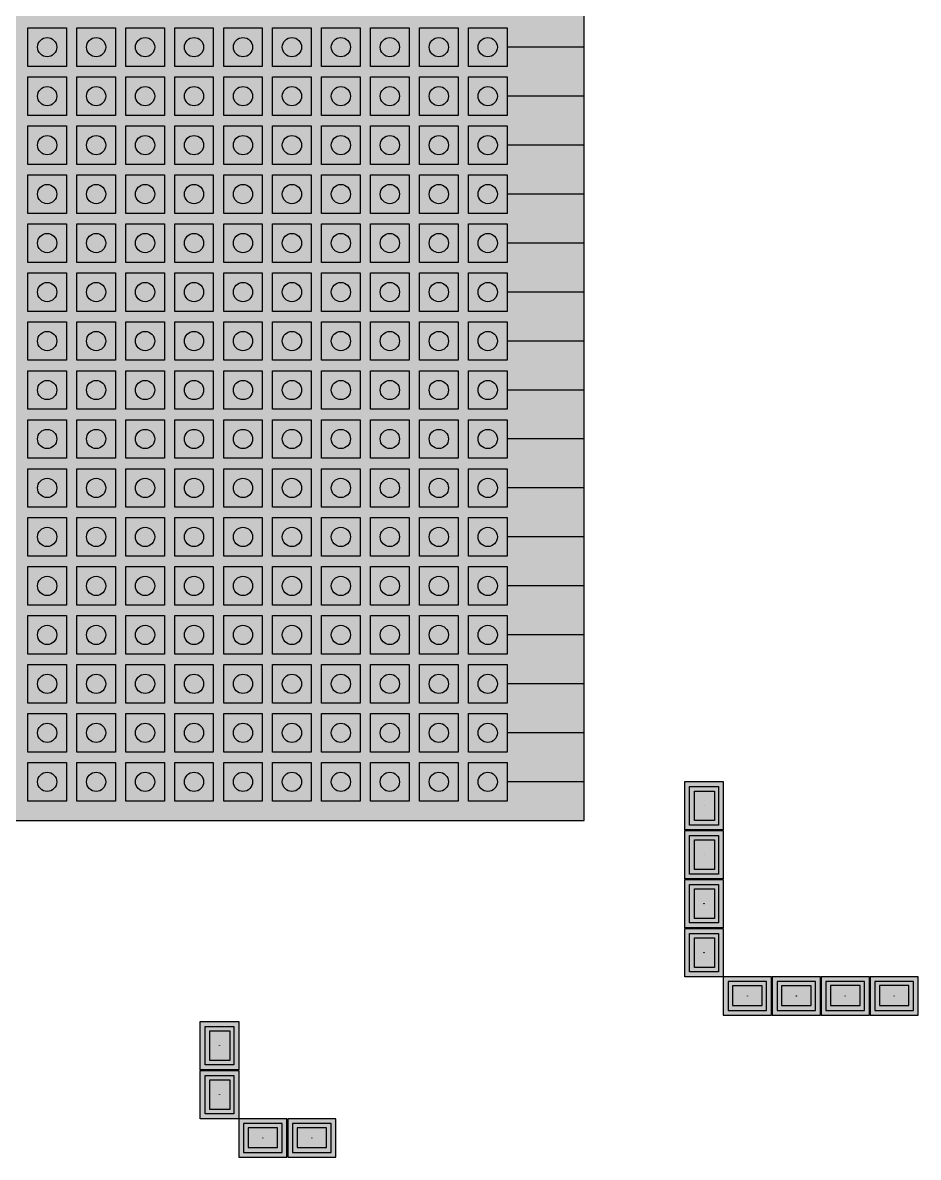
# Model space of a CAD drawing. Header units: millimetres. Extents: x -6 to 434, y -17 to 292.
# Drawn here: x 130.6 to 177, y -17.3 to 41.6 of the extents above; entities that cross this region are included whole.
import ezdxf

# ---------------------------------------------------------------- set-up
doc = ezdxf.new("R2010")
doc.units = ezdxf.units.MM
doc.layers.add('Reiki', color=82, linetype='Continuous')

msp = doc.modelspace()

# ---------------------------------------------------------------- hatches: boundary and pattern name
at = {"transparency": 33554687}
h = msp.add_hatch(color=72, dxfattribs=at)
h.dxf.hatch_style = 1
h.paths.add_polyline_path([(-0.291, 0.208), (159.709, 0.208), (159.709, 100.208), (-0.291, 100.208)])
h = msp.add_hatch(color=96, dxfattribs=at)
h.dxf.hatch_style = 1
h.paths.add_polyline_path([(-0.291, 0.208), (159.709, 0.208), (159.709, 100.208), (-0.291, 100.208)])
at = {"layer": 'Reiki'}
h = msp.add_hatch(color=18, dxfattribs=at)
h.dxf.hatch_style = 1
h.paths.add_polyline_path([(164.931, -0.283), (166.931, -0.283), (166.931, 2.217), (164.931, 2.217)])
h.paths.add_polyline_path([(165.181, 1.967), (166.681, 1.967), (166.681, -0.033), (165.181, -0.033)], flags=16)
h = msp.add_hatch(color=2, dxfattribs=at)
h.dxf.hatch_style = 1
h.paths.add_polyline_path([(166.681, 1.967), (165.181, 1.967), (165.181, -0.033), (166.681, -0.033)])
h.paths.add_polyline_path([(166.468, 0.199), (165.436, 0.199), (165.436, 1.732), (166.468, 1.732)], flags=16)
at = {"layer": 'Reiki', "transparency": 33554687}
h = msp.add_hatch(color=18, dxfattribs=at)
h.dxf.hatch_style = 1
h.paths.add_polyline_path([(165.435, -7.419), (166.467, -7.419), (166.467, -5.886), (165.435, -5.886)])
h.paths.add_polyline_path([(165.435, -4.879), (166.467, -4.879), (166.467, -3.346), (165.435, -3.346)])
h.paths.add_polyline_path([(165.436, -2.341), (166.468, -2.341), (166.468, -0.808), (165.436, -0.808)])
h.paths.add_polyline_path([(165.436, 0.199), (166.468, 0.199), (166.468, 1.732), (165.436, 1.732)])
at = {"layer": 'Reiki'}
h = msp.add_hatch(color=18, dxfattribs=at)
h.dxf.hatch_style = 1
h.paths.add_polyline_path([(164.931, -2.823), (166.931, -2.823), (166.931, -0.323), (164.931, -0.323)])
h.paths.add_polyline_path([(165.181, -0.573), (166.681, -0.573), (166.681, -2.573), (165.181, -2.573)], flags=16)
h = msp.add_hatch(color=2, dxfattribs=at)
h.dxf.hatch_style = 1
h.paths.add_polyline_path([(166.681, -0.573), (165.181, -0.573), (165.181, -2.573), (166.681, -2.573)])
h.paths.add_polyline_path([(166.468, -2.341), (165.436, -2.341), (165.436, -0.808), (166.468, -0.808)], flags=16)
h = msp.add_hatch(color=18, dxfattribs=at)
h.dxf.hatch_style = 1
h.paths.add_polyline_path([(164.93, -5.361), (166.93, -5.361), (166.93, -2.861), (164.93, -2.861)])
h.paths.add_polyline_path([(165.18, -3.111), (166.68, -3.111), (166.68, -5.111), (165.18, -5.111)], flags=16)
h = msp.add_hatch(color=2, dxfattribs=at)
h.dxf.hatch_style = 1
h.paths.add_polyline_path([(166.68, -3.111), (165.18, -3.111), (165.18, -5.111), (166.68, -5.111)])
h.paths.add_polyline_path([(166.467, -4.879), (165.435, -4.879), (165.435, -3.346), (166.467, -3.346)], flags=16)
h = msp.add_hatch(color=18, dxfattribs=at)
h.dxf.hatch_style = 1
h.paths.add_polyline_path([(164.93, -7.901), (166.93, -7.901), (166.93, -5.401), (164.93, -5.401)])
h.paths.add_polyline_path([(165.18, -5.651), (166.68, -5.651), (166.68, -7.651), (165.18, -7.651)], flags=16)
h = msp.add_hatch(color=2, dxfattribs=at)
h.dxf.hatch_style = 1
h.paths.add_polyline_path([(166.68, -5.651), (165.18, -5.651), (165.18, -7.651), (166.68, -7.651)])
h.paths.add_polyline_path([(166.467, -7.419), (165.435, -7.419), (165.435, -5.886), (166.467, -5.886)], flags=16)
h = msp.add_hatch(color=18, dxfattribs=at)
h.dxf.hatch_style = 1
h.paths.add_polyline_path([(169.43, -9.901), (169.43, -7.901), (166.93, -7.901), (166.93, -9.901)])
h.paths.add_polyline_path([(167.18, -9.651), (167.18, -8.151), (169.18, -8.151), (169.18, -9.651)], flags=16)
h = msp.add_hatch(color=2, dxfattribs=at)
h.dxf.hatch_style = 1
h.paths.add_polyline_path([(167.18, -8.151), (167.18, -9.651), (169.18, -9.651), (169.18, -8.151)])
h.paths.add_polyline_path([(167.412, -8.365), (168.945, -8.365), (168.945, -9.397), (167.412, -9.397)], flags=16)
h = msp.add_hatch(color=18, dxfattribs=at)
h.dxf.hatch_style = 1
h.paths.add_polyline_path([(171.97, -9.901), (171.97, -7.901), (169.47, -7.901), (169.47, -9.901)])
h.paths.add_polyline_path([(169.72, -9.651), (169.72, -8.151), (171.72, -8.151), (171.72, -9.651)], flags=16)
h = msp.add_hatch(color=2, dxfattribs=at)
h.dxf.hatch_style = 1
h.paths.add_polyline_path([(169.72, -8.151), (169.72, -9.651), (171.72, -9.651), (171.72, -8.151)])
h.paths.add_polyline_path([(169.952, -8.365), (171.485, -8.365), (171.485, -9.397), (169.952, -9.397)], flags=16)
h = msp.add_hatch(color=18, dxfattribs=at)
h.dxf.hatch_style = 1
h.paths.add_polyline_path([(174.508, -9.9), (174.508, -7.9), (172.008, -7.9), (172.008, -9.9)])
h.paths.add_polyline_path([(172.258, -9.65), (172.258, -8.15), (174.258, -8.15), (174.258, -9.65)], flags=16)
h = msp.add_hatch(color=2, dxfattribs=at)
h.dxf.hatch_style = 1
h.paths.add_polyline_path([(172.258, -8.15), (172.258, -9.65), (174.258, -9.65), (174.258, -8.15)])
h.paths.add_polyline_path([(172.49, -8.363), (174.024, -8.363), (174.024, -9.395), (172.49, -9.395)], flags=16)
h = msp.add_hatch(color=18, dxfattribs=at)
h.dxf.hatch_style = 1
h.paths.add_polyline_path([(177.048, -9.9), (177.048, -7.9), (174.548, -7.9), (174.548, -9.9)])
h.paths.add_polyline_path([(174.798, -9.65), (174.798, -8.15), (176.798, -8.15), (176.798, -9.65)], flags=16)
h = msp.add_hatch(color=2, dxfattribs=at)
h.dxf.hatch_style = 1
h.paths.add_polyline_path([(174.798, -8.15), (174.798, -9.65), (176.798, -9.65), (176.798, -8.15)])
h.paths.add_polyline_path([(175.03, -8.363), (176.564, -8.363), (176.564, -9.395), (175.03, -9.395)], flags=16)
at = {"layer": 'Reiki', "transparency": 33554687}
h = msp.add_hatch(color=18, dxfattribs=at)
h.dxf.hatch_style = 1
h.paths.add_polyline_path([(168.945, -9.397), (168.945, -8.365), (167.412, -8.365), (167.412, -9.397)])
h.paths.add_polyline_path([(171.485, -9.397), (171.485, -8.365), (169.952, -8.365), (169.952, -9.397)])
h.paths.add_polyline_path([(174.024, -9.395), (174.024, -8.363), (172.49, -8.363), (172.49, -9.395)])
h.paths.add_polyline_path([(176.564, -9.395), (176.564, -8.363), (175.03, -8.363), (175.03, -9.395)])
at = {"layer": 'Reiki'}
h = msp.add_hatch(color=18, dxfattribs=at)
h.dxf.hatch_style = 1
h.paths.add_polyline_path([(139.791, -12.725), (141.791, -12.725), (141.791, -10.225), (139.791, -10.225)])
h.paths.add_polyline_path([(140.041, -10.475), (141.541, -10.475), (141.541, -12.475), (140.041, -12.475)], flags=16)
h = msp.add_hatch(color=2, dxfattribs=at)
h.dxf.hatch_style = 1
h.paths.add_polyline_path([(141.541, -10.475), (140.041, -10.475), (140.041, -12.475), (141.541, -12.475)])
h.paths.add_polyline_path([(141.328, -12.243), (140.296, -12.243), (140.296, -10.71), (141.328, -10.71)], flags=16)
at = {"layer": 'Reiki', "transparency": 33554687}
h = msp.add_hatch(color=18, dxfattribs=at)
h.dxf.hatch_style = 1
h.paths.add_polyline_path([(140.296, -12.243), (141.328, -12.243), (141.328, -10.71), (140.296, -10.71)])
h.paths.add_polyline_path([(140.296, -14.783), (141.328, -14.783), (141.328, -13.25), (140.296, -13.25)])
h.paths.add_polyline_path([(142.273, -15.728), (142.273, -16.761), (143.806, -16.761), (143.806, -15.728)])
h.paths.add_polyline_path([(144.813, -15.728), (144.813, -16.761), (146.346, -16.761), (146.346, -15.728)])
at = {"layer": 'Reiki'}
h = msp.add_hatch(color=18, dxfattribs=at)
h.dxf.hatch_style = 1
h.paths.add_polyline_path([(139.791, -15.265), (141.791, -15.265), (141.791, -12.765), (139.791, -12.765)])
h.paths.add_polyline_path([(140.041, -13.015), (141.541, -13.015), (141.541, -15.015), (140.041, -15.015)], flags=16)
h = msp.add_hatch(color=2, dxfattribs=at)
h.dxf.hatch_style = 1
h.paths.add_polyline_path([(141.541, -13.015), (140.041, -13.015), (140.041, -15.015), (141.541, -15.015)])
h.paths.add_polyline_path([(141.328, -14.783), (140.296, -14.783), (140.296, -13.25), (141.328, -13.25)], flags=16)
h = msp.add_hatch(color=18, dxfattribs=at)
h.dxf.hatch_style = 1
h.paths.add_polyline_path([(144.291, -17.265), (144.291, -15.265), (141.791, -15.265), (141.791, -17.265)])
h.paths.add_polyline_path([(142.041, -17.015), (142.041, -15.515), (144.041, -15.515), (144.041, -17.015)], flags=16)
h = msp.add_hatch(color=18, dxfattribs=at)
h.dxf.hatch_style = 1
h.paths.add_polyline_path([(146.831, -17.265), (146.831, -15.265), (144.331, -15.265), (144.331, -17.265)])
h.paths.add_polyline_path([(144.581, -17.015), (144.581, -15.515), (146.581, -15.515), (146.581, -17.015)], flags=16)
h = msp.add_hatch(color=2, dxfattribs=at)
h.dxf.hatch_style = 1
h.paths.add_polyline_path([(142.041, -15.515), (142.041, -17.015), (144.041, -17.015), (144.041, -15.515)])
h.paths.add_polyline_path([(142.273, -15.728), (143.806, -15.728), (143.806, -16.761), (142.273, -16.761)], flags=16)
h = msp.add_hatch(color=2, dxfattribs=at)
h.dxf.hatch_style = 1
h.paths.add_polyline_path([(144.581, -15.515), (144.581, -17.015), (146.581, -17.015), (146.581, -15.515)])
h.paths.add_polyline_path([(144.813, -15.728), (146.346, -15.728), (146.346, -16.761), (144.813, -16.761)], flags=16)

# ---------------------------------------------------------------- linework, layer by layer
for p, q in [((159.709, 40.308), (155.709, 40.308)), ((159.709, 37.768), (155.709, 37.768)), ((159.709, 35.228), (155.709, 35.228)), ((159.709, 32.688), (155.709, 32.688)), ((159.709, 30.148), (155.709, 30.148)), ((159.709, 27.608), (155.709, 27.608)), ((159.709, 25.068), (155.709, 25.068)), ((159.709, 22.528), (155.709, 22.528)), ((159.709, 19.988), (155.709, 19.988)), ((159.709, 17.448), (155.709, 17.448)), ((159.709, 14.908), (155.709, 14.908)), ((159.709, 12.368), (155.709, 12.368)), ((159.709, 9.828), (155.709, 9.828)), ((159.709, 7.288), (155.709, 7.288)), ((159.709, 4.748), (155.709, 4.748)), ((159.709, 2.208), (155.709, 2.208))]:
    msp.add_line(p, q)
for points in [[(-0.291, 0.208), (159.709, 0.208), (159.709, 100.208), (-0.291, 100.208)], [(132.849, 39.308), (130.849, 39.308), (130.849, 41.308), (132.849, 41.308)], [(132.849, 39.308), (130.849, 39.308), (130.849, 41.308), (132.849, 41.308)], [(135.389, 39.308), (133.389, 39.308), (133.389, 41.308), (135.389, 41.308)], [(137.929, 39.308), (135.929, 39.308), (135.929, 41.308), (137.929, 41.308)], [(140.469, 39.308), (138.469, 39.308), (138.469, 41.308), (140.469, 41.308)], [(143.009, 39.308), (141.009, 39.308), (141.009, 41.308), (143.009, 41.308)], [(143.009, 39.308), (141.009, 39.308), (141.009, 41.308), (143.009, 41.308)], [(145.549, 39.308), (143.549, 39.308), (143.549, 41.308), (145.549, 41.308)], [(148.089, 39.308), (146.089, 39.308), (146.089, 41.308), (148.089, 41.308)], [(150.629, 39.308), (148.629, 39.308), (148.629, 41.308), (150.629, 41.308)], [(153.169, 39.308), (151.169, 39.308), (151.169, 41.308), (153.169, 41.308)], [(153.169, 39.308), (151.169, 39.308), (151.169, 41.308), (153.169, 41.308)], [(155.709, 39.308), (153.709, 39.308), (153.709, 41.308), (155.709, 41.308)], [(132.849, 36.768), (130.849, 36.768), (130.849, 38.768), (132.849, 38.768)], [(132.849, 36.768), (130.849, 36.768), (130.849, 38.768), (132.849, 38.768)], [(135.389, 36.768), (133.389, 36.768), (133.389, 38.768), (135.389, 38.768)], [(137.929, 36.768), (135.929, 36.768), (135.929, 38.768), (137.929, 38.768)], [(140.469, 36.768), (138.469, 36.768), (138.469, 38.768), (140.469, 38.768)], [(143.009, 36.768), (141.009, 36.768), (141.009, 38.768), (143.009, 38.768)], [(143.009, 36.768), (141.009, 36.768), (141.009, 38.768), (143.009, 38.768)], [(145.549, 36.768), (143.549, 36.768), (143.549, 38.768), (145.549, 38.768)], [(148.089, 36.768), (146.089, 36.768), (146.089, 38.768), (148.089, 38.768)], [(150.629, 36.768), (148.629, 36.768), (148.629, 38.768), (150.629, 38.768)], [(153.169, 36.768), (151.169, 36.768), (151.169, 38.768), (153.169, 38.768)], [(153.169, 36.768), (151.169, 36.768), (151.169, 38.768), (153.169, 38.768)], [(155.709, 36.768), (153.709, 36.768), (153.709, 38.768), (155.709, 38.768)], [(132.849, 34.228), (130.849, 34.228), (130.849, 36.228), (132.849, 36.228)], [(132.849, 34.228), (130.849, 34.228), (130.849, 36.228), (132.849, 36.228)], [(135.389, 34.228), (133.389, 34.228), (133.389, 36.228), (135.389, 36.228)], [(137.929, 34.228), (135.929, 34.228), (135.929, 36.228), (137.929, 36.228)], [(140.469, 34.228), (138.469, 34.228), (138.469, 36.228), (140.469, 36.228)], [(143.009, 34.228), (141.009, 34.228), (141.009, 36.228), (143.009, 36.228)], [(143.009, 34.228), (141.009, 34.228), (141.009, 36.228), (143.009, 36.228)], [(145.549, 34.228), (143.549, 34.228), (143.549, 36.228), (145.549, 36.228)], [(148.089, 34.228), (146.089, 34.228), (146.089, 36.228), (148.089, 36.228)], [(150.629, 34.228), (148.629, 34.228), (148.629, 36.228), (150.629, 36.228)], [(153.169, 34.228), (151.169, 34.228), (151.169, 36.228), (153.169, 36.228)], [(153.169, 34.228), (151.169, 34.228), (151.169, 36.228), (153.169, 36.228)], [(155.709, 34.228), (153.709, 34.228), (153.709, 36.228), (155.709, 36.228)], [(132.849, 31.688), (130.849, 31.688), (130.849, 33.688), (132.849, 33.688)], [(132.849, 31.688), (130.849, 31.688), (130.849, 33.688), (132.849, 33.688)], [(135.389, 31.688), (133.389, 31.688), (133.389, 33.688), (135.389, 33.688)], [(137.929, 31.688), (135.929, 31.688), (135.929, 33.688), (137.929, 33.688)], [(140.469, 31.688), (138.469, 31.688), (138.469, 33.688), (140.469, 33.688)], [(143.009, 31.688), (141.009, 31.688), (141.009, 33.688), (143.009, 33.688)], [(143.009, 31.688), (141.009, 31.688), (141.009, 33.688), (143.009, 33.688)], [(145.549, 31.688), (143.549, 31.688), (143.549, 33.688), (145.549, 33.688)], [(148.089, 31.688), (146.089, 31.688), (146.089, 33.688), (148.089, 33.688)], [(150.629, 31.688), (148.629, 31.688), (148.629, 33.688), (150.629, 33.688)], [(153.169, 31.688), (151.169, 31.688), (151.169, 33.688), (153.169, 33.688)], [(153.169, 31.688), (151.169, 31.688), (151.169, 33.688), (153.169, 33.688)], [(155.709, 31.688), (153.709, 31.688), (153.709, 33.688), (155.709, 33.688)], [(132.849, 29.148), (130.849, 29.148), (130.849, 31.148), (132.849, 31.148)], [(132.849, 29.148), (130.849, 29.148), (130.849, 31.148), (132.849, 31.148)], [(135.389, 29.148), (133.389, 29.148), (133.389, 31.148), (135.389, 31.148)], [(137.929, 29.148), (135.929, 29.148), (135.929, 31.148), (137.929, 31.148)], [(140.469, 29.148), (138.469, 29.148), (138.469, 31.148), (140.469, 31.148)], [(143.009, 29.148), (141.009, 29.148), (141.009, 31.148), (143.009, 31.148)], [(143.009, 29.148), (141.009, 29.148), (141.009, 31.148), (143.009, 31.148)], [(145.549, 29.148), (143.549, 29.148), (143.549, 31.148), (145.549, 31.148)], [(148.089, 29.148), (146.089, 29.148), (146.089, 31.148), (148.089, 31.148)], [(150.629, 29.148), (148.629, 29.148), (148.629, 31.148), (150.629, 31.148)], [(153.169, 29.148), (151.169, 29.148), (151.169, 31.148), (153.169, 31.148)], [(153.169, 29.148), (151.169, 29.148), (151.169, 31.148), (153.169, 31.148)], [(155.709, 29.148), (153.709, 29.148), (153.709, 31.148), (155.709, 31.148)], [(132.849, 26.608), (130.849, 26.608), (130.849, 28.608), (132.849, 28.608)], [(132.849, 26.608), (130.849, 26.608), (130.849, 28.608), (132.849, 28.608)], [(135.389, 26.608), (133.389, 26.608), (133.389, 28.608), (135.389, 28.608)], [(137.929, 26.608), (135.929, 26.608), (135.929, 28.608), (137.929, 28.608)], [(140.469, 26.608), (138.469, 26.608), (138.469, 28.608), (140.469, 28.608)], [(143.009, 26.608), (141.009, 26.608), (141.009, 28.608), (143.009, 28.608)], [(143.009, 26.608), (141.009, 26.608), (141.009, 28.608), (143.009, 28.608)], [(145.549, 26.608), (143.549, 26.608), (143.549, 28.608), (145.549, 28.608)], [(148.089, 26.608), (146.089, 26.608), (146.089, 28.608), (148.089, 28.608)], [(150.629, 26.608), (148.629, 26.608), (148.629, 28.608), (150.629, 28.608)], [(153.169, 26.608), (151.169, 26.608), (151.169, 28.608), (153.169, 28.608)], [(153.169, 26.608), (151.169, 26.608), (151.169, 28.608), (153.169, 28.608)], [(155.709, 26.608), (153.709, 26.608), (153.709, 28.608), (155.709, 28.608)], [(132.849, 24.068), (130.849, 24.068), (130.849, 26.068), (132.849, 26.068)], [(132.849, 24.068), (130.849, 24.068), (130.849, 26.068), (132.849, 26.068)], [(135.389, 24.068), (133.389, 24.068), (133.389, 26.068), (135.389, 26.068)], [(137.929, 24.068), (135.929, 24.068), (135.929, 26.068), (137.929, 26.068)], [(140.469, 24.068), (138.469, 24.068), (138.469, 26.068), (140.469, 26.068)], [(143.009, 24.068), (141.009, 24.068), (141.009, 26.068), (143.009, 26.068)], [(143.009, 24.068), (141.009, 24.068), (141.009, 26.068), (143.009, 26.068)], [(145.549, 24.068), (143.549, 24.068), (143.549, 26.068), (145.549, 26.068)], [(148.089, 24.068), (146.089, 24.068), (146.089, 26.068), (148.089, 26.068)], [(150.629, 24.068), (148.629, 24.068), (148.629, 26.068), (150.629, 26.068)], [(153.169, 24.068), (151.169, 24.068), (151.169, 26.068), (153.169, 26.068)], [(153.169, 24.068), (151.169, 24.068), (151.169, 26.068), (153.169, 26.068)], [(155.709, 24.068), (153.709, 24.068), (153.709, 26.068), (155.709, 26.068)], [(132.849, 21.528), (130.849, 21.528), (130.849, 23.528), (132.849, 23.528)], [(132.849, 21.528), (130.849, 21.528), (130.849, 23.528), (132.849, 23.528)], [(135.389, 21.528), (133.389, 21.528), (133.389, 23.528), (135.389, 23.528)], [(137.929, 21.528), (135.929, 21.528), (135.929, 23.528), (137.929, 23.528)], [(140.469, 21.528), (138.469, 21.528), (138.469, 23.528), (140.469, 23.528)], [(143.009, 21.528), (141.009, 21.528), (141.009, 23.528), (143.009, 23.528)], [(143.009, 21.528), (141.009, 21.528), (141.009, 23.528), (143.009, 23.528)], [(145.549, 21.528), (143.549, 21.528), (143.549, 23.528), (145.549, 23.528)], [(148.089, 21.528), (146.089, 21.528), (146.089, 23.528), (148.089, 23.528)], [(150.629, 21.528), (148.629, 21.528), (148.629, 23.528), (150.629, 23.528)], [(153.169, 21.528), (151.169, 21.528), (151.169, 23.528), (153.169, 23.528)], [(153.169, 21.528), (151.169, 21.528), (151.169, 23.528), (153.169, 23.528)], [(155.709, 21.528), (153.709, 21.528), (153.709, 23.528), (155.709, 23.528)], [(132.849, 18.988), (130.849, 18.988), (130.849, 20.988), (132.849, 20.988)], [(132.849, 18.988), (130.849, 18.988), (130.849, 20.988), (132.849, 20.988)], [(135.389, 18.988), (133.389, 18.988), (133.389, 20.988), (135.389, 20.988)], [(137.929, 18.988), (135.929, 18.988), (135.929, 20.988), (137.929, 20.988)], [(140.469, 18.988), (138.469, 18.988), (138.469, 20.988), (140.469, 20.988)], [(143.009, 18.988), (141.009, 18.988), (141.009, 20.988), (143.009, 20.988)], [(143.009, 18.988), (141.009, 18.988), (141.009, 20.988), (143.009, 20.988)], [(145.549, 18.988), (143.549, 18.988), (143.549, 20.988), (145.549, 20.988)], [(148.089, 18.988), (146.089, 18.988), (146.089, 20.988), (148.089, 20.988)], [(150.629, 18.988), (148.629, 18.988), (148.629, 20.988), (150.629, 20.988)], [(153.169, 18.988), (151.169, 18.988), (151.169, 20.988), (153.169, 20.988)], [(153.169, 18.988), (151.169, 18.988), (151.169, 20.988), (153.169, 20.988)], [(155.709, 18.988), (153.709, 18.988), (153.709, 20.988), (155.709, 20.988)], [(132.849, 16.448), (130.849, 16.448), (130.849, 18.448), (132.849, 18.448)], [(132.849, 16.448), (130.849, 16.448), (130.849, 18.448), (132.849, 18.448)], [(135.389, 16.448), (133.389, 16.448), (133.389, 18.448), (135.389, 18.448)], [(137.929, 16.448), (135.929, 16.448), (135.929, 18.448), (137.929, 18.448)], [(140.469, 16.448), (138.469, 16.448), (138.469, 18.448), (140.469, 18.448)], [(143.009, 16.448), (141.009, 16.448), (141.009, 18.448), (143.009, 18.448)], [(143.009, 16.448), (141.009, 16.448), (141.009, 18.448), (143.009, 18.448)], [(145.549, 16.448), (143.549, 16.448), (143.549, 18.448), (145.549, 18.448)], [(148.089, 16.448), (146.089, 16.448), (146.089, 18.448), (148.089, 18.448)], [(150.629, 16.448), (148.629, 16.448), (148.629, 18.448), (150.629, 18.448)], [(153.169, 16.448), (151.169, 16.448), (151.169, 18.448), (153.169, 18.448)], [(153.169, 16.448), (151.169, 16.448), (151.169, 18.448), (153.169, 18.448)], [(155.709, 16.448), (153.709, 16.448), (153.709, 18.448), (155.709, 18.448)], [(132.849, 13.908), (130.849, 13.908), (130.849, 15.908), (132.849, 15.908)], [(132.849, 13.908), (130.849, 13.908), (130.849, 15.908), (132.849, 15.908)], [(135.389, 13.908), (133.389, 13.908), (133.389, 15.908), (135.389, 15.908)], [(137.929, 13.908), (135.929, 13.908), (135.929, 15.908), (137.929, 15.908)], [(140.469, 13.908), (138.469, 13.908), (138.469, 15.908), (140.469, 15.908)], [(143.009, 13.908), (141.009, 13.908), (141.009, 15.908), (143.009, 15.908)], [(143.009, 13.908), (141.009, 13.908), (141.009, 15.908), (143.009, 15.908)], [(145.549, 13.908), (143.549, 13.908), (143.549, 15.908), (145.549, 15.908)], [(148.089, 13.908), (146.089, 13.908), (146.089, 15.908), (148.089, 15.908)], [(150.629, 13.908), (148.629, 13.908), (148.629, 15.908), (150.629, 15.908)], [(153.169, 13.908), (151.169, 13.908), (151.169, 15.908), (153.169, 15.908)], [(153.169, 13.908), (151.169, 13.908), (151.169, 15.908), (153.169, 15.908)], [(155.709, 13.908), (153.709, 13.908), (153.709, 15.908), (155.709, 15.908)], [(132.849, 11.368), (130.849, 11.368), (130.849, 13.368), (132.849, 13.368)], [(132.849, 11.368), (130.849, 11.368), (130.849, 13.368), (132.849, 13.368)], [(135.389, 11.368), (133.389, 11.368), (133.389, 13.368), (135.389, 13.368)], [(137.929, 11.368), (135.929, 11.368), (135.929, 13.368), (137.929, 13.368)], [(140.469, 11.368), (138.469, 11.368), (138.469, 13.368), (140.469, 13.368)], [(143.009, 11.368), (141.009, 11.368), (141.009, 13.368), (143.009, 13.368)], [(143.009, 11.368), (141.009, 11.368), (141.009, 13.368), (143.009, 13.368)], [(145.549, 11.368), (143.549, 11.368), (143.549, 13.368), (145.549, 13.368)], [(148.089, 11.368), (146.089, 11.368), (146.089, 13.368), (148.089, 13.368)], [(150.629, 11.368), (148.629, 11.368), (148.629, 13.368), (150.629, 13.368)], [(153.169, 11.368), (151.169, 11.368), (151.169, 13.368), (153.169, 13.368)], [(153.169, 11.368), (151.169, 11.368), (151.169, 13.368), (153.169, 13.368)], [(155.709, 11.368), (153.709, 11.368), (153.709, 13.368), (155.709, 13.368)], [(132.849, 8.828), (130.849, 8.828), (130.849, 10.828), (132.849, 10.828)], [(132.849, 8.828), (130.849, 8.828), (130.849, 10.828), (132.849, 10.828)], [(135.389, 8.828), (133.389, 8.828), (133.389, 10.828), (135.389, 10.828)], [(137.929, 8.828), (135.929, 8.828), (135.929, 10.828), (137.929, 10.828)], [(140.469, 8.828), (138.469, 8.828), (138.469, 10.828), (140.469, 10.828)], [(143.009, 8.828), (141.009, 8.828), (141.009, 10.828), (143.009, 10.828)], [(143.009, 8.828), (141.009, 8.828), (141.009, 10.828), (143.009, 10.828)], [(145.549, 8.828), (143.549, 8.828), (143.549, 10.828), (145.549, 10.828)], [(148.089, 8.828), (146.089, 8.828), (146.089, 10.828), (148.089, 10.828)], [(150.629, 8.828), (148.629, 8.828), (148.629, 10.828), (150.629, 10.828)], [(153.169, 8.828), (151.169, 8.828), (151.169, 10.828), (153.169, 10.828)], [(153.169, 8.828), (151.169, 8.828), (151.169, 10.828), (153.169, 10.828)], [(155.709, 8.828), (153.709, 8.828), (153.709, 10.828), (155.709, 10.828)], [(132.849, 6.288), (130.849, 6.288), (130.849, 8.288), (132.849, 8.288)], [(132.849, 6.288), (130.849, 6.288), (130.849, 8.288), (132.849, 8.288)], [(135.389, 6.288), (133.389, 6.288), (133.389, 8.288), (135.389, 8.288)], [(137.929, 6.288), (135.929, 6.288), (135.929, 8.288), (137.929, 8.288)], [(140.469, 6.288), (138.469, 6.288), (138.469, 8.288), (140.469, 8.288)], [(143.009, 6.288), (141.009, 6.288), (141.009, 8.288), (143.009, 8.288)], [(143.009, 6.288), (141.009, 6.288), (141.009, 8.288), (143.009, 8.288)], [(145.549, 6.288), (143.549, 6.288), (143.549, 8.288), (145.549, 8.288)], [(148.089, 6.288), (146.089, 6.288), (146.089, 8.288), (148.089, 8.288)], [(150.629, 6.288), (148.629, 6.288), (148.629, 8.288), (150.629, 8.288)], [(153.169, 6.288), (151.169, 6.288), (151.169, 8.288), (153.169, 8.288)], [(153.169, 6.288), (151.169, 6.288), (151.169, 8.288), (153.169, 8.288)], [(155.709, 6.288), (153.709, 6.288), (153.709, 8.288), (155.709, 8.288)], [(132.849, 3.748), (130.849, 3.748), (130.849, 5.748), (132.849, 5.748)], [(132.849, 3.748), (130.849, 3.748), (130.849, 5.748), (132.849, 5.748)], [(135.389, 3.748), (133.389, 3.748), (133.389, 5.748), (135.389, 5.748)], [(137.929, 3.748), (135.929, 3.748), (135.929, 5.748), (137.929, 5.748)], [(140.469, 3.748), (138.469, 3.748), (138.469, 5.748), (140.469, 5.748)], [(143.009, 3.748), (141.009, 3.748), (141.009, 5.748), (143.009, 5.748)], [(143.009, 3.748), (141.009, 3.748), (141.009, 5.748), (143.009, 5.748)], [(145.549, 3.748), (143.549, 3.748), (143.549, 5.748), (145.549, 5.748)], [(148.089, 3.748), (146.089, 3.748), (146.089, 5.748), (148.089, 5.748)], [(150.629, 3.748), (148.629, 3.748), (148.629, 5.748), (150.629, 5.748)], [(153.169, 3.748), (151.169, 3.748), (151.169, 5.748), (153.169, 5.748)], [(153.169, 3.748), (151.169, 3.748), (151.169, 5.748), (153.169, 5.748)], [(155.709, 3.748), (153.709, 3.748), (153.709, 5.748), (155.709, 5.748)], [(132.849, 1.208), (130.849, 1.208), (130.849, 3.208), (132.849, 3.208)], [(132.849, 1.208), (130.849, 1.208), (130.849, 3.208), (132.849, 3.208)], [(135.389, 1.208), (133.389, 1.208), (133.389, 3.208), (135.389, 3.208)], [(137.929, 1.208), (135.929, 1.208), (135.929, 3.208), (137.929, 3.208)], [(140.469, 1.208), (138.469, 1.208), (138.469, 3.208), (140.469, 3.208)], [(143.009, 1.208), (141.009, 1.208), (141.009, 3.208), (143.009, 3.208)], [(143.009, 1.208), (141.009, 1.208), (141.009, 3.208), (143.009, 3.208)], [(145.549, 1.208), (143.549, 1.208), (143.549, 3.208), (145.549, 3.208)], [(148.089, 1.208), (146.089, 1.208), (146.089, 3.208), (148.089, 3.208)], [(150.629, 1.208), (148.629, 1.208), (148.629, 3.208), (150.629, 3.208)], [(153.169, 1.208), (151.169, 1.208), (151.169, 3.208), (153.169, 3.208)], [(153.169, 1.208), (151.169, 1.208), (151.169, 3.208), (153.169, 3.208)], [(155.709, 1.208), (153.709, 1.208), (153.709, 3.208), (155.709, 3.208)]]:
    msp.add_lwpolyline(points, close=True)
for centre in [(131.849, 40.308), (131.849, 40.308), (134.389, 40.308), (136.929, 40.308), (139.469, 40.308), (142.009, 40.308), (142.009, 40.308), (144.549, 40.308), (147.089, 40.308), (149.629, 40.308), (152.169, 40.308), (152.169, 40.308), (154.709, 40.308), (131.849, 37.768), (131.849, 37.768), (134.389, 37.768), (136.929, 37.768), (139.469, 37.768), (142.009, 37.768), (142.009, 37.768), (144.549, 37.768), (147.089, 37.768), (149.629, 37.768), (152.169, 37.768), (152.169, 37.768), (154.709, 37.768), (131.849, 35.228), (131.849, 35.228), (134.389, 35.228), (136.929, 35.228), (139.469, 35.228), (142.009, 35.228), (142.009, 35.228), (144.549, 35.228), (147.089, 35.228), (149.629, 35.228), (152.169, 35.228), (152.169, 35.228), (154.709, 35.228), (131.849, 32.688), (131.849, 32.688), (134.389, 32.688), (136.929, 32.688), (139.469, 32.688), (142.009, 32.688), (142.009, 32.688), (144.549, 32.688), (147.089, 32.688), (149.629, 32.688), (152.169, 32.688), (152.169, 32.688), (154.709, 32.688), (131.849, 30.148), (131.849, 30.148), (134.389, 30.148), (136.929, 30.148), (139.469, 30.148), (142.009, 30.148), (142.009, 30.148), (144.549, 30.148), (147.089, 30.148), (149.629, 30.148), (152.169, 30.148), (152.169, 30.148), (154.709, 30.148), (131.849, 27.608), (131.849, 27.608), (134.389, 27.608), (136.929, 27.608), (139.469, 27.608), (142.009, 27.608), (142.009, 27.608), (144.549, 27.608), (147.089, 27.608), (149.629, 27.608), (152.169, 27.608), (152.169, 27.608), (154.709, 27.608), (131.849, 25.068), (131.849, 25.068), (134.389, 25.068), (136.929, 25.068), (139.469, 25.068), (142.009, 25.068), (142.009, 25.068), (144.549, 25.068), (147.089, 25.068), (149.629, 25.068), (152.169, 25.068), (152.169, 25.068), (154.709, 25.068), (131.849, 22.528), (131.849, 22.528), (134.389, 22.528), (136.929, 22.528), (139.469, 22.528), (142.009, 22.528), (142.009, 22.528), (144.549, 22.528), (147.089, 22.528), (149.629, 22.528), (152.169, 22.528), (152.169, 22.528), (154.709, 22.528), (131.849, 19.988), (131.849, 19.988), (134.389, 19.988), (136.929, 19.988), (139.469, 19.988), (142.009, 19.988), (142.009, 19.988), (144.549, 19.988), (147.089, 19.988), (149.629, 19.988), (152.169, 19.988), (152.169, 19.988), (154.709, 19.988), (131.849, 17.448), (131.849, 17.448), (134.389, 17.448), (136.929, 17.448), (139.469, 17.448), (142.009, 17.448), (142.009, 17.448), (144.549, 17.448), (147.089, 17.448), (149.629, 17.448), (152.169, 17.448), (152.169, 17.448), (154.709, 17.448), (131.849, 14.908), (131.849, 14.908), (134.389, 14.908), (136.929, 14.908), (139.469, 14.908), (142.009, 14.908), (142.009, 14.908), (144.549, 14.908), (147.089, 14.908), (149.629, 14.908), (152.169, 14.908), (152.169, 14.908), (154.709, 14.908), (131.849, 12.368), (131.849, 12.368), (134.389, 12.368), (136.929, 12.368), (139.469, 12.368), (142.009, 12.368), (142.009, 12.368), (144.549, 12.368), (147.089, 12.368), (149.629, 12.368), (152.169, 12.368), (152.169, 12.368), (154.709, 12.368), (131.849, 9.828), (131.849, 9.828), (134.389, 9.828), (136.929, 9.828), (139.469, 9.828), (142.009, 9.828), (142.009, 9.828), (144.549, 9.828), (147.089, 9.828), (149.629, 9.828), (152.169, 9.828), (152.169, 9.828), (154.709, 9.828), (131.849, 7.288), (131.849, 7.288), (134.389, 7.288), (136.929, 7.288), (139.469, 7.288), (142.009, 7.288), (142.009, 7.288), (144.549, 7.288), (147.089, 7.288), (149.629, 7.288), (152.169, 7.288), (152.169, 7.288), (154.709, 7.288), (131.849, 4.748), (131.849, 4.748), (134.389, 4.748), (136.929, 4.748), (139.469, 4.748), (142.009, 4.748), (142.009, 4.748), (144.549, 4.748), (147.089, 4.748), (149.629, 4.748), (152.169, 4.748), (152.169, 4.748), (154.709, 4.748), (131.849, 2.208), (131.849, 2.208), (134.389, 2.208), (136.929, 2.208), (139.469, 2.208), (142.009, 2.208), (142.009, 2.208), (144.549, 2.208), (147.089, 2.208), (149.629, 2.208), (152.169, 2.208), (152.169, 2.208), (154.709, 2.208)]:
    msp.add_circle(centre, 0.5)
for points in [[(164.931, -0.283), (164.931, 2.217), (166.931, 2.217), (166.931, -0.283)], [(165.181, -0.033), (165.181, 1.967), (166.681, 1.967), (166.681, -0.033)], [(165.436, 0.199), (165.436, 1.732), (166.468, 1.732), (166.468, 0.199)], [(164.931, -2.823), (164.931, -0.323), (166.931, -0.323), (166.931, -2.823)], [(165.181, -2.573), (165.181, -0.573), (166.681, -0.573), (166.681, -2.573)], [(165.436, -2.341), (165.436, -0.808), (166.468, -0.808), (166.468, -2.341)], [(164.93, -5.361), (164.93, -2.861), (166.93, -2.861), (166.93, -5.361)], [(165.18, -5.111), (165.18, -3.111), (166.68, -3.111), (166.68, -5.111)], [(165.435, -4.879), (165.435, -3.346), (166.467, -3.346), (166.467, -4.879)], [(164.93, -7.901), (164.93, -5.401), (166.93, -5.401), (166.93, -7.901)], [(165.18, -7.651), (165.18, -5.651), (166.68, -5.651), (166.68, -7.651)], [(165.435, -7.419), (165.435, -5.886), (166.467, -5.886), (166.467, -7.419)], [(166.93, -9.901), (169.43, -9.901), (169.43, -7.901), (166.93, -7.901)], [(167.18, -9.651), (169.18, -9.651), (169.18, -8.151), (167.18, -8.151)], [(169.47, -9.901), (171.97, -9.901), (171.97, -7.901), (169.47, -7.901)], [(169.72, -9.651), (171.72, -9.651), (171.72, -8.151), (169.72, -8.151)], [(172.008, -9.9), (174.508, -9.9), (174.508, -7.9), (172.008, -7.9)], [(172.258, -9.65), (174.258, -9.65), (174.258, -8.15), (172.258, -8.15)], [(174.548, -9.9), (177.048, -9.9), (177.048, -7.9), (174.548, -7.9)], [(174.798, -9.65), (176.798, -9.65), (176.798, -8.15), (174.798, -8.15)], [(167.412, -9.397), (168.945, -9.397), (168.945, -8.365), (167.412, -8.365)], [(169.952, -9.397), (171.485, -9.397), (171.485, -8.365), (169.952, -8.365)], [(172.49, -9.395), (174.024, -9.395), (174.024, -8.363), (172.49, -8.363)], [(175.03, -9.395), (176.564, -9.395), (176.564, -8.363), (175.03, -8.363)], [(139.791, -12.725), (139.791, -10.225), (141.791, -10.225), (141.791, -12.725)], [(140.041, -12.475), (140.041, -10.475), (141.541, -10.475), (141.541, -12.475)], [(140.296, -12.243), (140.296, -10.71), (141.328, -10.71), (141.328, -12.243)], [(139.791, -15.265), (139.791, -12.765), (141.791, -12.765), (141.791, -15.265)], [(140.041, -15.015), (140.041, -13.015), (141.541, -13.015), (141.541, -15.015)], [(140.296, -14.783), (140.296, -13.25), (141.328, -13.25), (141.328, -14.783)], [(141.791, -17.265), (144.291, -17.265), (144.291, -15.265), (141.791, -15.265)], [(144.331, -17.265), (146.831, -17.265), (146.831, -15.265), (144.331, -15.265)], [(142.041, -17.015), (144.041, -17.015), (144.041, -15.515), (142.041, -15.515)], [(142.273, -16.761), (143.806, -16.761), (143.806, -15.728), (142.273, -15.728)], [(144.581, -17.015), (146.581, -17.015), (146.581, -15.515), (144.581, -15.515)], [(144.813, -16.761), (146.346, -16.761), (146.346, -15.728), (144.813, -15.728)]]:
    msp.add_lwpolyline(points, close=True, dxfattribs=at)
for centre in [(165.931, 0.967), (165.931, -1.573), (165.93, -4.111), (165.93, -6.651), (168.18, -8.901), (170.72, -8.901), (173.258, -8.9), (175.798, -8.9), (140.791, -11.475), (140.791, -14.015), (143.041, -16.265), (145.581, -16.265)]:
    msp.add_circle(centre, 0.00217, dxfattribs=at)

doc.saveas('drawing.dxf')
